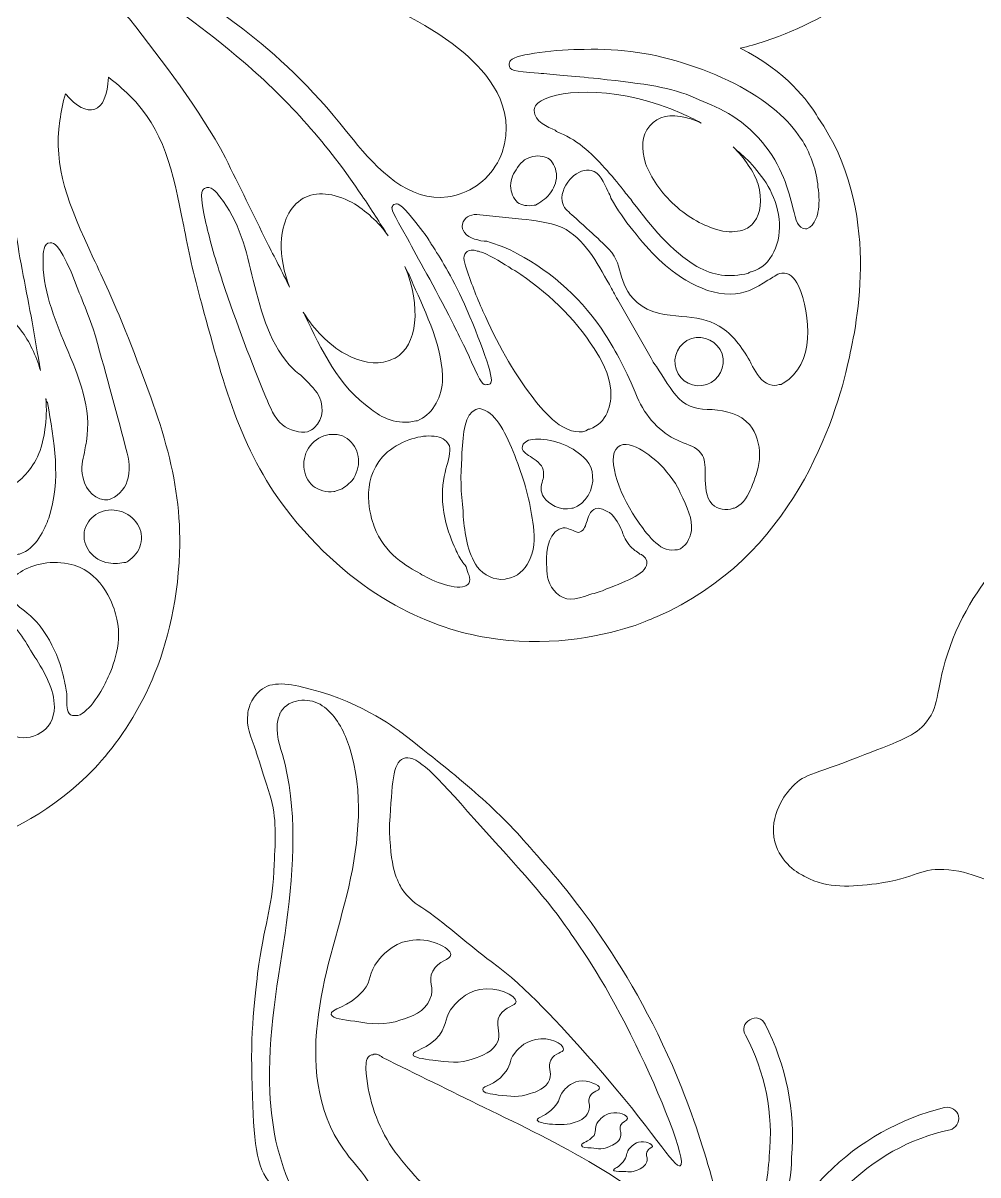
# Model space of a CAD drawing. Extents: x 26 to 586, y 226 to 583.
# Drawn here: x 114 to 182.6, y 423.4 to 506.2 of the extents above; entities that cross this region are included whole.
import ezdxf

# ---------------------------------------------------------------- set-up
doc = ezdxf.new("R2010")
doc.units = 0
doc.header["$MEASUREMENT"] = 0
doc.layers.add('Layer 1', color=7, linetype='Continuous')

msp = doc.modelspace()

# ---------------------------------------------------------------- linework, layer by layer
at = {"layer": 'Layer 1', "lineweight": 0}
for points, knots in [([(178.926, 575.842), (176.526, 579.542), (172.126, 582.042), (167.326, 582.242), (163.226, 582.442), (158.926, 581.242), (154.826, 578.642), (151.026, 576.242), (147.726, 573.142), (145.026, 570.342), (140.926, 566.142), (136.926, 561.742), (133.226, 557.142), (132.226, 555.942), (131.226, 554.642), (130.226, 553.442), (130.226, 555.842), (128.826, 558.342), (126.726, 559.542), (125.126, 560.442), (123.026, 560.442), (121.126, 559.742), (116.526, 558.042), (113.426, 553.442), (113.026, 547.342), (112.826, 544.942), (113.026, 542.642), (113.126, 540.342), (113.226, 538.742), (113.326, 537.042), (113.326, 535.442), (113.326, 532.442), (112.726, 528.342), (110.426, 525.842), (107.126, 526.542), (104.326, 529.442), (102.526, 531.742), (101.526, 533.042), (100.626, 534.442), (99.726, 535.742), (98.426, 537.642), (97.126, 539.642), (95.626, 541.442), (91.626, 546.042), (86.426, 547.942), (81.726, 546.542), (79.726, 545.942), (78.226, 544.642), (77.426, 543.042), (76.426, 540.842), (76.826, 538.042), (78.226, 536.142), (76.626, 536.542), (75.126, 536.942), (73.626, 537.342), (67.926, 538.742), (62.126, 539.942), (56.326, 540.942), (52.526, 541.542), (48.026, 542.142), (43.526, 541.842), (38.626, 541.442), (34.426, 539.842), (31.326, 537.242), (27.626, 534.142), (25.526, 529.542), (25.826, 525.142), (26.126, 520.842), (28.526, 516.642), (33.226, 512.242), (34.126, 511.442), (35.026, 510.642), (35.926, 509.842), (38.726, 507.442), (41.526, 504.842), (43.526, 501.942), (45.426, 499.142), (47.026, 496.042), (48.526, 493.042), (49.226, 491.642), (50.026, 490.042), (50.826, 488.642), (54.426, 482.042), (58.226, 477.942), (62.726, 475.842), (67.126, 473.842), (72.426, 473.642), (77.626, 475.342), (78.226, 475.542), (78.826, 475.742), (79.326, 476.042), (77.626, 472.642), (77.726, 470.042), (77.826, 468.842), (77.826, 468.842), (77.826, 468.642), (77.826, 468.642), (78.026, 460.642), (84.326, 455.142), (86.426, 453.242), (89.626, 450.442), (98.126, 444.242), (108.526, 446.642), (109.026, 446.742), (109.626, 446.942), (110.326, 447.142), (112.826, 447.942), (116.126, 449.542), (119.126, 452.642), (121.726, 455.442), (124.926, 460.342), (125.226, 468.142), (125.426, 473.642), (123.726, 478.042), (121.326, 484.142), (120.526, 486.142), (119.726, 487.842), (119.026, 489.342), (117.226, 493.242), (116.126, 495.842), (116.626, 499.242), (116.726, 499.842), (116.826, 500.542), (117.026, 501.142), (117.826, 500.242), (118.526, 499.842), (119.126, 500.042), (119.726, 500.242), (120.026, 501.042), (120.126, 502.342), (120.626, 501.942), (121.126, 501.542), (121.626, 501.042), (124.126, 498.542), (124.726, 495.742), (125.526, 491.642), (125.826, 490.042), (126.226, 488.142), (126.826, 486.042), (128.526, 479.742), (129.726, 475.242), (133.226, 470.842), (138.126, 464.742), (143.626, 462.642), (147.326, 462.042), (151.526, 461.342), (155.226, 462.042), (157.726, 462.842), (158.426, 463.042), (159.026, 463.342), (159.526, 463.542), (169.326, 467.742), (172.426, 477.842), (173.326, 481.942), (173.926, 484.642), (175.726, 492.842), (171.126, 499.442), (171.126, 499.442), (171.026, 499.642), (171.026, 499.642), (170.426, 500.542), (168.926, 502.742), (165.526, 504.442), (166.126, 504.542), (166.726, 504.742), (167.326, 504.942), (172.526, 506.642), (176.626, 509.942), (179.026, 514.142), (181.426, 518.542), (182.026, 524.042), (181.026, 531.442), (180.826, 533.042), (180.526, 534.742), (180.226, 536.342), (179.626, 539.642), (179.026, 543.042), (178.926, 546.442), (178.826, 549.942), (179.626, 553.742), (180.426, 557.342), (180.626, 558.542), (180.926, 559.742), (181.126, 560.842), (181.826, 567.442), (181.226, 572.242), (178.926, 575.842)], [0, 0, 0, 0, 1, 1, 1, 2, 2, 2, 3, 3, 3, 4, 4, 4, 5, 5, 5, 6, 6, 6, 7, 7, 7, 8, 8, 8, 9, 9, 9, 10, 10, 10, 11, 11, 11, 12, 12, 12, 13, 13, 13, 14, 14, 14, 15, 15, 15, 16, 16, 16, 17, 17, 17, 18, 18, 18, 19, 19, 19, 20, 20, 20, 21, 21, 21, 22, 22, 22, 23, 23, 23, 24, 24, 24, 25, 25, 25, 26, 26, 26, 27, 27, 27, 28, 28, 28, 29, 29, 29, 30, 30, 30, 31, 31, 31, 32, 32, 32, 33, 33, 33, 34, 34, 34, 35, 35, 35, 36, 36, 36, 37, 37, 37, 38, 38, 38, 39, 39, 39, 40, 40, 40, 41, 41, 41, 42, 42, 42, 43, 43, 43, 44, 44, 44, 45, 45, 45, 46, 46, 46, 47, 47, 47, 48, 48, 48, 49, 49, 49, 50, 50, 50, 51, 51, 51, 52, 52, 52, 53, 53, 53, 54, 54, 54, 55, 55, 55, 56, 56, 56, 57, 57, 57, 58, 58, 58, 59, 59, 59, 60, 60, 60, 61, 61, 61, 62, 62, 62, 62]), ([(246.126, 473.142), (247.026, 474.042), (249.326, 476.542), (250.326, 478.242), (251.126, 479.642), (253.026, 482.742), (253.426, 487.242), (253.826, 491.742), (252.526, 495.442), (251.326, 497.742), (251.126, 498.142), (250.626, 498.242), (250.326, 498.042), (249.926, 497.842), (249.826, 497.442), (250.026, 497.042), (251.126, 494.942), (252.326, 491.542), (251.926, 487.342), (251.626, 483.242), (249.826, 480.242), (249.026, 478.942), (248.126, 477.442), (245.926, 475.042), (245.026, 474.142), (245.026, 474.142), (245.026, 474.142), (245.026, 474.142), (245.026, 474.142), (245.026, 474.142), (245.026, 474.142), (245.026, 474.142), (245.026, 474.142), (245.026, 474.142), (245.726, 475.342), (246.426, 476.542), (246.926, 477.842), (249.926, 485.142), (248.226, 492.642), (242.826, 497.042), (242.526, 497.342), (242.026, 497.242), (241.726, 496.942), (241.426, 496.642), (241.526, 496.142), (241.826, 495.842), (246.726, 491.842), (248.226, 485.042), (245.526, 478.442), (245.026, 477.242), (244.426, 476.042), (243.726, 474.942), (242.526, 475.142), (241.326, 474.342), (241.026, 474.142), (239.726, 473.342), (239.126, 472.042), (238.726, 471.242), (238.726, 473.442), (238.426, 482.742), (235.326, 492.242), (233.926, 496.542), (232.326, 501.442), (228.826, 507.442), (227.826, 509.042), (225.126, 513.742), (220.426, 518.742), (218.426, 520.942), (216.426, 522.442), (212.526, 525.542), (211.826, 526.142), (209.526, 527.842), (206.526, 528.242), (204.926, 528.442), (204.226, 528.242), (203.826, 527.842), (203.026, 527.242), (202.926, 526.142), (202.926, 524.142), (202.826, 521.442), (202.926, 519.742), (202.926, 518.842), (202.926, 515.442), (202.226, 512.842), (201.826, 511.342), (201.426, 509.742), (200.726, 508.342), (199.426, 505.442), (197.226, 500.542), (196.626, 500.042), (195.126, 496.342), (193.326, 492.042), (193.026, 490.142), (192.826, 489.142), (192.526, 487.142), (192.326, 485.442), (192.926, 483.542), (194.026, 479.942), (196.426, 477.742), (196.426, 477.742), (196.426, 477.742), (193.326, 476.142), (189.226, 472.842), (186.926, 471.042), (185.526, 469.242), (184.526, 467.942), (183.026, 466.042), (181.426, 463.942), (180.426, 460.842), (179.526, 458.042), (179.926, 457.042), (178.726, 455.742), (178.026, 454.942), (176.626, 454.442), (174.026, 453.442), (170.726, 452.142), (170.026, 452.242), (169.126, 451.142), (168.926, 450.942), (167.526, 449.242), (168.026, 447.342), (168.426, 445.842), (169.726, 445.042), (170.226, 444.842), (171.826, 443.942), (173.526, 444.142), (175.326, 444.342), (178.226, 444.742), (178.526, 445.542), (180.526, 445.342), (182.526, 445.142), (183.926, 444.242), (184.426, 443.942), (185.726, 443.142), (186.126, 442.342), (187.026, 441.342), (189.026, 439.142), (191.226, 437.842), (192.526, 437.142), (193.326, 436.742), (196.626, 435.342), (200.426, 435.942), (205.026, 436.642), (210.426, 441.242), (212.226, 442.542), (216.126, 445.442), (217.626, 447.442), (221.526, 451.342), (224.326, 454.142), (226.826, 456.342), (228.226, 457.542), (226.626, 455.542), (225.126, 453.542), (224.526, 450.742), (224.426, 450.442), (223.926, 447.742), (224.826, 447.342), (225.426, 447.042), (226.326, 447.942), (227.426, 449.042), (229.126, 450.742), (229.526, 451.542), (231.226, 453.642), (232.626, 455.342), (233.426, 456.242), (234.526, 457.042), (236.426, 458.442), (236.926, 458.042), (238.026, 459.142), (238.826, 459.942), (239.326, 461.242), (240.226, 463.842), (241.026, 465.842), (241.026, 466.542), (241.926, 467.242), (242.726, 467.942), (243.126, 467.742), (244.126, 468.642), (244.726, 469.142), (245.726, 470.042), (245.826, 471.342), (245.826, 471.742), (245.826, 471.942), (245.826, 472.342), (245.826, 472.842), (245.926, 472.942), (246.126, 473.142), (246.126, 473.142), (246.126, 473.142), (246.126, 473.142)], [0, 0, 0, 0, 1, 1, 1, 2, 2, 2, 3, 3, 3, 4, 4, 4, 5, 5, 5, 6, 6, 6, 7, 7, 7, 8, 8, 8, 9, 9, 9, 10, 10, 10, 11, 11, 11, 12, 12, 12, 13, 13, 13, 14, 14, 14, 15, 15, 15, 16, 16, 16, 17, 17, 17, 18, 18, 18, 19, 19, 19, 20, 20, 20, 21, 21, 21, 22, 22, 22, 23, 23, 23, 24, 24, 24, 25, 25, 25, 26, 26, 26, 27, 27, 27, 28, 28, 28, 29, 29, 29, 30, 30, 30, 31, 31, 31, 32, 32, 32, 33, 33, 33, 34, 34, 34, 35, 35, 35, 36, 36, 36, 37, 37, 37, 38, 38, 38, 39, 39, 39, 40, 40, 40, 41, 41, 41, 42, 42, 42, 43, 43, 43, 44, 44, 44, 45, 45, 45, 46, 46, 46, 47, 47, 47, 48, 48, 48, 49, 49, 49, 50, 50, 50, 51, 51, 51, 52, 52, 52, 53, 53, 53, 54, 54, 54, 55, 55, 55, 56, 56, 56, 57, 57, 57, 58, 58, 58, 59, 59, 59, 60, 60, 60, 61, 61, 61, 62, 62, 62, 63, 63, 63, 63]), ([(118.726, 512.842), (119.026, 513.742), (120.826, 513.642), (125.426, 512.542), (125.726, 512.442), (125.826, 512.442), (125.926, 512.442), (129.926, 511.642), (133.826, 510.342), (137.526, 508.642), (137.526, 508.642), (137.626, 508.642), (137.626, 508.642), (140.326, 507.442), (143.426, 506.042), (145.726, 504.042), (147.226, 502.742), (149.526, 500.242), (148.426, 496.942), (147.926, 495.542), (146.726, 494.342), (145.326, 493.942), (145.026, 493.842), (144.826, 493.742), (144.526, 493.742), (141.726, 493.342), (139.426, 495.742), (137.726, 497.842), (135.126, 501.142), (132.726, 503.542), (130.126, 505.542), (128.226, 507.042), (126.226, 508.342), (124.126, 509.442), (124.026, 509.542), (123.726, 509.642), (123.326, 509.742), (119.726, 511.342), (118.526, 512.142), (118.726, 512.842)], [0, 0, 0, 0, 1, 1, 1, 2, 2, 2, 3, 3, 3, 4, 4, 4, 5, 5, 5, 6, 6, 6, 7, 7, 7, 8, 8, 8, 9, 9, 9, 10, 10, 10, 11, 11, 11, 12, 12, 12, 13, 13, 13, 13]), ([(121.226, 506.942), (120.926, 507.342), (120.526, 508.142), (120.526, 508.742), (120.526, 508.742), (120.526, 508.742), (120.526, 508.742), (120.526, 509.042), (120.726, 509.242), (120.826, 509.242), (121.126, 509.342), (121.426, 509.342), (121.926, 509.042), (124.426, 507.742), (127.026, 505.842), (129.826, 503.442), (133.126, 500.642), (135.926, 497.442), (138.326, 493.842), (139.026, 492.842), (139.626, 491.842), (140.226, 490.942), (139.526, 491.942), (138.626, 492.742), (137.626, 493.342), (136.326, 494.042), (135.026, 494.142), (134.126, 493.642), (133.126, 493.042), (132.626, 491.942), (132.526, 490.442), (132.526, 489.442), (132.726, 488.342), (133.126, 487.242), (132.626, 488.342), (132.026, 489.442), (131.526, 490.442), (130.526, 492.442), (129.526, 494.542), (128.526, 496.542), (126.626, 500.142), (124.026, 503.442), (121.626, 506.542), (121.626, 506.542), (121.226, 506.942), (121.226, 506.942)], [0, 0, 0, 0, 1, 1, 1, 2, 2, 2, 3, 3, 3, 4, 4, 4, 5, 5, 5, 6, 6, 6, 7, 7, 7, 8, 8, 8, 9, 9, 9, 10, 10, 10, 11, 11, 11, 12, 12, 12, 13, 13, 13, 14, 14, 14, 15, 15, 15, 15]), ([(113.026, 504.142), (113.026, 504.142), (113.026, 503.642), (113.026, 503.642), (112.926, 499.642), (112.826, 495.542), (113.426, 491.442), (113.726, 489.242), (114.226, 486.942), (114.626, 484.742), (114.826, 483.642), (115.026, 482.442), (115.226, 481.242), (114.926, 482.342), (114.426, 483.342), (113.826, 484.142), (112.926, 485.342), (111.726, 485.942), (110.626, 485.742), (109.526, 485.642), (108.526, 484.742), (107.926, 483.442), (107.526, 482.442), (107.326, 481.342), (107.326, 480.142), (107.226, 481.142), (107.126, 482.242), (107.126, 483.342), (106.926, 487.642), (107.326, 491.942), (108.226, 496.142), (109.026, 499.642), (110.026, 502.742), (111.226, 505.342), (111.426, 505.842), (111.726, 506.142), (112.026, 506.142), (112.126, 506.142), (112.326, 506.142), (112.526, 505.942), (112.526, 505.942), (112.526, 505.942), (112.526, 505.942), (112.926, 505.542), (113.026, 504.642), (113.026, 504.142)], [0, 0, 0, 0, 1, 1, 1, 2, 2, 2, 3, 3, 3, 4, 4, 4, 5, 5, 5, 6, 6, 6, 7, 7, 7, 8, 8, 8, 9, 9, 9, 10, 10, 10, 11, 11, 11, 12, 12, 12, 13, 13, 13, 14, 14, 14, 15, 15, 15, 15]), ([(168.426, 499.642), (169.126, 499.042), (169.626, 498.342), (170.026, 497.742), (170.626, 496.742), (171.026, 495.642), (171.126, 494.442), (171.226, 493.842), (171.226, 493.142), (171.126, 492.642), (171.126, 492.642), (170.926, 491.642), (170.326, 491.442), (170.326, 491.442), (170.226, 491.442), (170.226, 491.442), (169.726, 491.442), (169.526, 492.042), (169.326, 492.942), (169.026, 494.142), (168.526, 496.042), (167.126, 497.642), (165.626, 499.542), (163.726, 500.242), (162.326, 500.842), (160.526, 501.642), (158.826, 501.842), (155.326, 502.242), (153.426, 502.442), (152.026, 502.542), (151.026, 502.642), (149.226, 502.742), (148.926, 502.842), (148.926, 503.242), (148.926, 503.342), (148.926, 503.442), (149.026, 503.542), (149.426, 504.042), (152.426, 504.342), (154.326, 504.342), (156.926, 504.442), (159.426, 504.042), (161.826, 503.242), (164.526, 502.342), (166.826, 501.142), (168.426, 499.642)], [0, 0, 0, 0, 1, 1, 1, 2, 2, 2, 3, 3, 3, 4, 4, 4, 5, 5, 5, 6, 6, 6, 7, 7, 7, 8, 8, 8, 9, 9, 9, 10, 10, 10, 11, 11, 11, 12, 12, 12, 13, 13, 13, 14, 14, 14, 15, 15, 15, 15]), ([(168.326, 492.142), (168.526, 490.542), (167.826, 488.742), (166.326, 488.342), (166.226, 488.342), (166.226, 488.342), (166.126, 488.242), (164.726, 487.942), (163.626, 488.042), (162.426, 488.742), (160.526, 489.842), (159.126, 491.642), (157.826, 493.342), (157.626, 493.642), (157.326, 493.942), (157.126, 494.242), (156.326, 495.242), (155.326, 496.442), (154.226, 497.342), (153.626, 497.842), (153.026, 498.142), (152.326, 498.442), (152.326, 498.442), (152.226, 498.542), (152.226, 498.542), (151.726, 498.742), (150.726, 499.142), (150.726, 499.942), (150.726, 500.142), (150.826, 500.442), (151.226, 500.642), (152.626, 501.542), (157.126, 501.642), (161.326, 499.742), (161.726, 499.542), (162.226, 499.342), (162.726, 499.042), (162.326, 499.242), (162.026, 499.342), (161.626, 499.442), (160.526, 499.742), (159.626, 499.542), (159.026, 498.842), (158.426, 498.142), (158.426, 497.242), (158.726, 496.142), (159.126, 495.142), (159.826, 494.042), (160.826, 493.142), (161.826, 492.242), (162.926, 491.642), (164.026, 491.342), (164.726, 491.142), (165.226, 491.242), (165.726, 491.342), (166.026, 491.442), (166.326, 491.642), (166.526, 491.942), (167.026, 492.542), (167.126, 493.542), (166.826, 494.642), (166.526, 495.542), (165.826, 496.542), (165.026, 497.342), (165.426, 496.942), (165.826, 496.642), (166.226, 496.242), (167.126, 495.242), (168.126, 493.942), (168.326, 492.142)], [0, 0, 0, 0, 1, 1, 1, 2, 2, 2, 3, 3, 3, 4, 4, 4, 5, 5, 5, 6, 6, 6, 7, 7, 7, 8, 8, 8, 9, 9, 9, 10, 10, 10, 11, 11, 11, 12, 12, 12, 13, 13, 13, 14, 14, 14, 15, 15, 15, 16, 16, 16, 17, 17, 17, 18, 18, 18, 19, 19, 19, 20, 20, 20, 21, 21, 21, 22, 22, 22, 23, 23, 23, 23]), ([(150.626, 496.642), (151.126, 496.742), (151.526, 496.642), (151.826, 496.442), (152.126, 496.142), (152.326, 495.742), (152.326, 495.242), (152.326, 494.742), (152.126, 494.342), (151.826, 493.942), (151.526, 493.542), (151.126, 493.342), (150.826, 493.142), (150.826, 493.142), (150.726, 493.142), (150.726, 493.142), (150.226, 493.042), (149.826, 493.142), (149.526, 493.342), (149.226, 493.642), (149.026, 494.042), (149.026, 494.542), (149.026, 495.042), (149.226, 495.442), (149.526, 495.842), (149.826, 496.342), (150.226, 496.542), (150.626, 496.642)], [0, 0, 0, 0, 1, 1, 1, 2, 2, 2, 3, 3, 3, 4, 4, 4, 5, 5, 5, 6, 6, 6, 7, 7, 7, 8, 8, 8, 9, 9, 9, 9]), ([(168.626, 480.342), (168.526, 480.242), (168.426, 480.242), (168.326, 480.242), (168.126, 480.142), (167.926, 480.142), (167.626, 480.242), (167.026, 480.442), (166.726, 481.042), (166.426, 481.542), (166.326, 481.642), (166.326, 481.842), (166.226, 481.942), (165.626, 482.942), (165.026, 483.842), (164.026, 484.442), (163.226, 484.942), (162.326, 485.042), (161.326, 485.142), (160.226, 485.242), (159.026, 485.342), (158.126, 486.142), (157.326, 486.842), (157.126, 487.542), (156.926, 488.242), (156.726, 488.942), (156.626, 489.542), (155.826, 490.242), (155.626, 490.442), (155.126, 490.942), (153.426, 492.442), (153.126, 492.742), (152.826, 492.942), (152.726, 493.442), (152.626, 494.042), (153.026, 494.742), (153.426, 495.142), (153.826, 495.542), (154.426, 495.742), (154.826, 495.642), (155.426, 495.542), (155.726, 494.742), (156.026, 494.142), (156.126, 493.942), (156.226, 493.842), (156.226, 493.642), (156.726, 492.842), (157.226, 492.042), (157.826, 491.342), (159.026, 489.742), (160.326, 488.542), (161.626, 487.742), (162.626, 487.142), (163.726, 486.742), (164.826, 486.742), (165.826, 486.742), (166.626, 487.142), (167.526, 487.742), (167.726, 487.842), (167.826, 487.942), (168.026, 488.042), (168.126, 488.142), (168.326, 488.242), (168.526, 488.242), (169.026, 488.342), (169.426, 487.942), (169.726, 487.342), (170.626, 485.242), (170.926, 481.642), (168.626, 480.342)], [0, 0, 0, 0, 1, 1, 1, 2, 2, 2, 3, 3, 3, 4, 4, 4, 5, 5, 5, 6, 6, 6, 7, 7, 7, 8, 8, 8, 9, 9, 9, 10, 10, 10, 11, 11, 11, 12, 12, 12, 13, 13, 13, 14, 14, 14, 15, 15, 15, 16, 16, 16, 17, 17, 17, 18, 18, 18, 19, 19, 19, 20, 20, 20, 21, 21, 21, 22, 22, 22, 23, 23, 23, 23]), ([(132.626, 477.342), (132.026, 477.842), (131.726, 478.642), (131.426, 479.342), (130.426, 481.742), (129.326, 484.642), (128.326, 487.642), (127.826, 489.142), (127.426, 490.542), (127.126, 491.842), (126.626, 493.942), (126.826, 494.242), (127.026, 494.342), (127.426, 494.642), (127.926, 494.042), (128.126, 493.742), (129.526, 492.042), (130.026, 489.842), (130.526, 487.742), (131.126, 485.342), (131.726, 483.042), (133.426, 481.342), (133.626, 481.142), (133.726, 481.042), (133.926, 480.942), (134.326, 480.542), (134.726, 480.142), (135.126, 479.642), (135.626, 478.842), (135.626, 477.742), (134.926, 477.142), (134.826, 477.042), (134.626, 476.942), (134.426, 476.842), (133.926, 476.742), (133.126, 476.942), (132.626, 477.342)], [0, 0, 0, 0, 1, 1, 1, 2, 2, 2, 3, 3, 3, 4, 4, 4, 5, 5, 5, 6, 6, 6, 7, 7, 7, 8, 8, 8, 9, 9, 9, 10, 10, 10, 11, 11, 11, 12, 12, 12, 12]), ([(140.526, 493.042), (140.526, 493.142), (140.726, 493.242), (140.826, 493.242), (140.926, 493.242), (141.226, 493.242), (142.726, 491.242), (142.726, 491.242), (142.726, 491.242), (142.726, 491.242), (143.026, 490.842), (143.226, 490.542), (143.326, 490.342), (143.726, 489.742), (144.626, 488.342), (145.526, 486.442), (146.526, 484.242), (147.826, 480.842), (147.626, 480.442), (147.626, 480.342), (147.526, 480.242), (147.426, 480.242), (147.426, 480.242), (147.326, 480.242), (147.326, 480.242), (147.026, 480.142), (146.926, 480.342), (146.226, 481.842), (145.926, 482.542), (145.426, 483.542), (144.826, 484.742), (143.526, 487.342), (142.326, 489.342), (141.626, 490.742), (140.526, 492.642), (140.426, 492.842), (140.526, 493.042)], [0, 0, 0, 0, 1, 1, 1, 2, 2, 2, 3, 3, 3, 4, 4, 4, 5, 5, 5, 6, 6, 6, 7, 7, 7, 8, 8, 8, 9, 9, 9, 10, 10, 10, 11, 11, 11, 12, 12, 12, 12]), ([(166.926, 475.142), (166.926, 474.342), (166.626, 473.642), (166.426, 473.042), (166.226, 472.542), (165.926, 471.842), (165.426, 471.542), (165.326, 471.442), (165.126, 471.342), (165.026, 471.342), (164.526, 471.142), (163.926, 471.242), (163.526, 471.642), (163.026, 472.142), (163.026, 472.942), (163.026, 473.642), (163.026, 474.242), (163.026, 474.742), (162.826, 475.142), (162.526, 475.642), (162.026, 475.842), (161.426, 476.042), (161.326, 476.142), (161.126, 476.142), (161.026, 476.242), (159.826, 476.742), (158.726, 477.942), (158.126, 479.342), (157.326, 481.242), (156.626, 482.642), (155.826, 483.842), (154.326, 486.242), (152.026, 488.342), (149.526, 489.642), (148.826, 490.042), (148.026, 490.342), (147.326, 490.542), (147.326, 490.542), (147.226, 490.542), (147.126, 490.542), (146.526, 490.642), (145.826, 490.842), (145.626, 491.342), (145.526, 491.442), (145.526, 491.742), (145.626, 491.942), (145.626, 491.942), (145.626, 491.942), (145.626, 491.942), (145.826, 492.342), (146.226, 492.542), (146.826, 492.442), (146.826, 492.442), (149.826, 492.142), (149.826, 492.142), (150.726, 492.042), (151.726, 491.942), (152.726, 491.542), (154.326, 490.742), (155.226, 489.042), (156.126, 487.442), (156.326, 487.042), (156.526, 486.742), (156.726, 486.342), (156.726, 486.342), (159.126, 482.142), (159.126, 482.142), (159.226, 481.942), (159.326, 481.742), (159.526, 481.542), (160.026, 480.742), (160.526, 479.842), (161.126, 479.242), (161.826, 478.542), (162.526, 478.442), (163.526, 478.442), (164.526, 478.342), (165.526, 478.142), (166.226, 477.342), (166.726, 476.742), (166.926, 475.942), (166.926, 475.142)], [0, 0, 0, 0, 1, 1, 1, 2, 2, 2, 3, 3, 3, 4, 4, 4, 5, 5, 5, 6, 6, 6, 7, 7, 7, 8, 8, 8, 9, 9, 9, 10, 10, 10, 11, 11, 11, 12, 12, 12, 13, 13, 13, 14, 14, 14, 15, 15, 15, 16, 16, 16, 17, 17, 17, 18, 18, 18, 19, 19, 19, 20, 20, 20, 21, 21, 21, 22, 22, 22, 23, 23, 23, 24, 24, 24, 25, 25, 25, 26, 26, 26, 27, 27, 27, 27]), ([(121.326, 475.842), (121.526, 475.142), (121.726, 474.342), (121.526, 473.542), (121.426, 472.942), (120.926, 472.242), (120.326, 472.042), (120.126, 471.942), (120.026, 471.942), (119.826, 471.942), (118.926, 472.042), (118.326, 472.942), (118.226, 473.842), (118.126, 474.442), (118.326, 475.042), (118.426, 475.542), (118.426, 475.742), (118.526, 475.942), (118.526, 476.142), (118.926, 478.542), (118.026, 480.742), (117.026, 483.042), (116.226, 485.042), (115.326, 487.142), (115.426, 489.342), (115.426, 489.642), (115.426, 490.442), (115.926, 490.442), (116.226, 490.442), (116.526, 490.342), (117.426, 488.342), (117.926, 487.042), (118.526, 485.642), (119.026, 484.242), (119.826, 481.442), (120.626, 478.442), (121.326, 475.842)], [0, 0, 0, 0, 1, 1, 1, 2, 2, 2, 3, 3, 3, 4, 4, 4, 5, 5, 5, 6, 6, 6, 7, 7, 7, 8, 8, 8, 9, 9, 9, 10, 10, 10, 11, 11, 11, 12, 12, 12, 12]), ([(152.526, 477.342), (151.826, 477.842), (151.326, 478.442), (150.826, 479.042), (149.426, 480.842), (148.226, 482.842), (147.226, 485.142), (146.726, 486.142), (146.326, 487.242), (145.926, 488.342), (145.726, 488.942), (145.526, 489.442), (145.826, 489.742), (146.026, 489.942), (146.326, 489.942), (146.626, 489.842), (146.726, 489.842), (146.926, 489.742), (147.026, 489.742), (147.026, 489.742), (147.026, 489.742), (147.026, 489.742), (147.726, 489.442), (148.526, 488.942), (149.126, 488.542), (149.126, 488.542), (149.326, 488.442), (149.326, 488.442), (151.626, 486.942), (153.626, 485.042), (155.026, 482.842), (155.526, 482.042), (156.126, 481.042), (156.226, 479.842), (156.326, 478.842), (155.926, 477.442), (154.726, 477.042), (154.726, 477.042), (154.626, 477.042), (154.626, 477.042), (154.126, 476.642), (153.326, 476.842), (152.526, 477.342)], [0, 0, 0, 0, 1, 1, 1, 2, 2, 2, 3, 3, 3, 4, 4, 4, 5, 5, 5, 6, 6, 6, 7, 7, 7, 8, 8, 8, 9, 9, 9, 10, 10, 10, 11, 11, 11, 12, 12, 12, 13, 13, 13, 14, 14, 14, 14]), ([(141.426, 488.742), (141.626, 488.342), (141.826, 487.942), (142.026, 487.442), (142.926, 485.442), (144.226, 482.742), (144.126, 480.442), (144.026, 479.142), (143.326, 478.042), (142.326, 477.642), (142.326, 477.642), (142.226, 477.642), (142.226, 477.642), (140.926, 477.242), (139.626, 477.942), (139.026, 478.442), (136.626, 480.142), (135.426, 482.742), (134.226, 485.242), (134.226, 485.342), (134.126, 485.342), (134.126, 485.442), (134.926, 484.142), (135.926, 483.142), (137.126, 482.442), (138.226, 481.842), (139.326, 481.642), (140.226, 481.942), (140.426, 482.042), (140.526, 482.042), (140.726, 482.142), (142.326, 483.042), (142.626, 485.842), (141.426, 488.742)], [0, 0, 0, 0, 1, 1, 1, 2, 2, 2, 3, 3, 3, 4, 4, 4, 5, 5, 5, 6, 6, 6, 7, 7, 7, 8, 8, 8, 9, 9, 9, 10, 10, 10, 11, 11, 11, 11]), ([(160.926, 481.342), (160.626, 482.242), (161.126, 483.242), (162.026, 483.542), (162.926, 483.842), (163.926, 483.342), (164.226, 482.442), (164.526, 481.542), (164.026, 480.542), (163.126, 480.242), (162.226, 479.942), (161.226, 480.442), (160.926, 481.342)], [0, 0, 0, 0, 1, 1, 1, 2, 2, 2, 3, 3, 3, 4, 4, 4, 4]), ([(112.326, 472.742), (112.526, 472.742), (112.626, 472.842), (112.826, 472.842), (113.726, 473.142), (114.426, 473.942), (115.026, 475.042), (115.526, 476.242), (115.726, 477.742), (115.626, 479.242), (115.626, 479.142), (115.626, 479.042), (115.726, 478.942), (116.226, 476.242), (116.726, 473.342), (115.826, 470.642), (115.526, 469.842), (114.926, 468.442), (113.726, 468.042), (113.726, 468.042), (113.626, 468.042), (113.626, 468.042), (112.626, 467.742), (111.326, 468.242), (110.526, 469.242), (109.026, 471.042), (108.426, 473.942), (108.026, 476.142), (107.926, 476.642), (107.826, 477.042), (107.726, 477.542), (108.426, 474.542), (110.326, 472.442), (112.326, 472.742)], [0, 0, 0, 0, 1, 1, 1, 2, 2, 2, 3, 3, 3, 4, 4, 4, 5, 5, 5, 6, 6, 6, 7, 7, 7, 8, 8, 8, 9, 9, 9, 10, 10, 10, 11, 11, 11, 11]), ([(149.026, 466.342), (148.926, 466.342), (148.726, 466.242), (148.626, 466.242), (147.826, 466.142), (147.126, 466.542), (146.626, 467.142), (145.926, 468.142), (145.726, 469.542), (145.626, 470.742), (145.626, 470.742), (145.626, 471.142), (145.626, 471.142), (145.426, 472.442), (145.426, 473.742), (145.526, 474.942), (145.526, 475.042), (145.526, 475.142), (145.526, 475.342), (145.626, 476.742), (145.726, 478.142), (146.526, 478.442), (146.726, 478.542), (146.826, 478.542), (147.026, 478.442), (148.026, 478.142), (148.726, 476.642), (149.326, 475.142), (149.326, 475.142), (149.426, 474.842), (149.426, 474.842), (150.026, 473.342), (150.426, 471.842), (150.626, 470.342), (150.726, 469.542), (150.826, 468.542), (150.426, 467.742), (150.226, 467.142), (149.726, 466.542), (149.026, 466.342)], [0, 0, 0, 0, 1, 1, 1, 2, 2, 2, 3, 3, 3, 4, 4, 4, 5, 5, 5, 6, 6, 6, 7, 7, 7, 8, 8, 8, 9, 9, 9, 10, 10, 10, 11, 11, 11, 12, 12, 12, 13, 13, 13, 13]), ([(137.626, 473.342), (137.326, 473.042), (137.026, 472.742), (136.626, 472.642), (136.526, 472.642), (136.426, 472.542), (136.326, 472.542), (135.826, 472.442), (135.226, 472.642), (134.826, 472.942), (134.026, 473.642), (133.926, 474.942), (134.626, 475.842), (135.326, 476.742), (136.626, 476.942), (137.426, 476.242), (138.226, 475.542), (138.326, 474.242), (137.626, 473.342)], [0, 0, 0, 0, 1, 1, 1, 2, 2, 2, 3, 3, 3, 4, 4, 4, 5, 5, 5, 6, 6, 6, 6]), ([(146.026, 465.942), (145.926, 465.842), (145.826, 465.742), (145.726, 465.742), (144.926, 465.442), (143.126, 466.242), (142.526, 466.642), (141.626, 467.142), (139.926, 468.042), (139.226, 470.042), (138.926, 470.742), (138.226, 473.242), (139.826, 475.042), (140.726, 476.042), (142.226, 476.542), (143.126, 476.542), (143.726, 476.542), (144.126, 476.442), (144.426, 476.142), (144.826, 475.742), (144.626, 475.242), (144.526, 474.642), (144.326, 474.042), (144.126, 473.342), (144.126, 472.242), (144.126, 470.042), (145.226, 468.142), (145.226, 468.042), (145.426, 467.642), (145.626, 467.442), (145.826, 467.142), (145.926, 466.642), (146.226, 466.342), (146.026, 465.942)], [0, 0, 0, 0, 1, 1, 1, 2, 2, 2, 3, 3, 3, 4, 4, 4, 5, 5, 5, 6, 6, 6, 7, 7, 7, 8, 8, 8, 9, 9, 9, 10, 10, 10, 11, 11, 11, 11]), ([(150.326, 475.142), (150.026, 475.342), (149.726, 475.542), (149.926, 475.942), (150.026, 476.042), (150.126, 476.142), (150.326, 476.242), (151.026, 476.442), (152.626, 476.242), (153.726, 475.442), (154.126, 475.142), (154.926, 474.642), (154.926, 473.642), (155.026, 472.742), (154.426, 471.642), (153.526, 471.342), (153.526, 471.342), (153.426, 471.342), (153.426, 471.342), (152.626, 471.142), (151.726, 471.642), (151.426, 472.142), (151.126, 472.542), (151.226, 472.942), (151.326, 473.342), (151.426, 473.642), (151.426, 473.842), (151.326, 474.242), (151.126, 474.642), (150.626, 474.942), (150.326, 475.142)], [0, 0, 0, 0, 1, 1, 1, 2, 2, 2, 3, 3, 3, 4, 4, 4, 5, 5, 5, 6, 6, 6, 7, 7, 7, 8, 8, 8, 9, 9, 9, 10, 10, 10, 10]), ([(162.026, 469.742), (161.926, 469.142), (161.626, 468.542), (161.026, 468.342), (160.926, 468.342), (160.926, 468.342), (160.826, 468.342), (159.726, 468.142), (158.726, 469.642), (158.226, 470.342), (157.026, 471.942), (155.826, 474.942), (156.726, 475.742), (157.626, 476.542), (159.626, 474.642), (159.726, 474.542), (160.526, 473.742), (161.026, 472.942), (161.226, 472.442), (161.726, 471.442), (162.126, 470.542), (162.026, 469.742)], [0, 0, 0, 0, 1, 1, 1, 2, 2, 2, 3, 3, 3, 4, 4, 4, 5, 5, 5, 6, 6, 6, 7, 7, 7, 7]), ([(122.426, 468.742), (122.326, 468.242), (121.926, 467.842), (121.526, 467.542), (121.426, 467.442), (121.326, 467.442), (121.226, 467.442), (120.826, 467.342), (120.426, 467.342), (119.926, 467.442), (118.826, 467.742), (118.126, 468.842), (118.426, 469.842), (118.726, 470.842), (119.826, 471.442), (120.926, 471.142), (122.026, 470.842), (122.726, 469.742), (122.426, 468.742)], [0, 0, 0, 0, 1, 1, 1, 2, 2, 2, 3, 3, 3, 4, 4, 4, 5, 5, 5, 6, 6, 6, 6]), ([(158.826, 467.542), (158.926, 466.642), (157.426, 466.142), (155.926, 465.542), (155.526, 465.342), (155.126, 465.242), (154.726, 465.142), (153.626, 464.742), (152.926, 464.642), (152.326, 465.242), (151.726, 465.742), (151.626, 466.542), (151.626, 467.042), (151.526, 467.842), (151.626, 469.442), (152.526, 469.842), (152.926, 470.042), (153.226, 469.842), (153.526, 469.742), (153.726, 469.642), (153.926, 469.542), (154.026, 469.642), (154.326, 469.742), (154.426, 470.142), (154.526, 470.442), (154.626, 470.842), (154.826, 471.342), (155.326, 471.342), (155.626, 471.342), (155.826, 471.142), (156.126, 471.042), (156.626, 470.642), (156.826, 470.142), (157.026, 469.742), (157.126, 469.442), (157.226, 469.142), (157.526, 468.742), (157.826, 468.342), (158.126, 468.242), (158.326, 468.042), (158.426, 468.042), (158.726, 467.842), (158.826, 467.542)], [0, 0, 0, 0, 1, 1, 1, 2, 2, 2, 3, 3, 3, 4, 4, 4, 5, 5, 5, 6, 6, 6, 7, 7, 7, 8, 8, 8, 9, 9, 9, 10, 10, 10, 11, 11, 11, 12, 12, 12, 13, 13, 13, 14, 14, 14, 14]), ([(120.626, 463.742), (121.226, 461.742), (120.426, 459.942), (120.026, 459.042), (119.726, 458.342), (118.726, 456.642), (117.926, 456.442), (117.826, 456.442), (117.626, 456.442), (117.526, 456.442), (117.126, 456.542), (117.126, 457.042), (117.126, 457.542), (117.126, 457.842), (117.126, 458.142), (117.026, 458.542), (117.026, 458.542), (116.726, 460.742), (115.426, 462.542), (114.826, 463.442), (114.126, 463.942), (113.726, 464.242), (113.226, 464.642), (112.826, 464.942), (112.826, 465.542), (112.826, 465.942), (113.126, 466.342), (113.626, 466.642), (114.426, 467.242), (115.826, 467.642), (117.226, 467.342), (119.526, 466.942), (120.426, 464.542), (120.626, 463.742)], [0, 0, 0, 0, 1, 1, 1, 2, 2, 2, 3, 3, 3, 4, 4, 4, 5, 5, 5, 6, 6, 6, 7, 7, 7, 8, 8, 8, 9, 9, 9, 10, 10, 10, 11, 11, 11, 11]), ([(116.226, 457.042), (116.226, 456.242), (115.826, 455.442), (115.126, 455.142), (115.026, 455.042), (114.926, 455.042), (114.726, 454.942), (114.126, 454.742), (113.326, 454.842), (112.726, 455.242), (111.926, 455.742), (111.426, 456.542), (111.026, 457.242), (110.226, 458.642), (109.726, 460.042), (109.326, 461.642), (109.326, 461.642), (109.226, 461.942), (109.226, 461.942), (108.826, 463.542), (108.526, 465.142), (109.126, 465.942), (109.226, 466.042), (109.426, 466.142), (109.526, 466.242), (110.326, 466.442), (111.326, 465.342), (112.226, 464.342), (112.326, 464.242), (112.426, 464.142), (112.426, 464.042), (113.226, 463.042), (114.026, 462.042), (114.626, 460.942), (114.626, 460.942), (114.826, 460.642), (114.826, 460.642), (115.526, 459.542), (116.226, 458.342), (116.226, 457.042)], [0, 0, 0, 0, 1, 1, 1, 2, 2, 2, 3, 3, 3, 4, 4, 4, 5, 5, 5, 6, 6, 6, 7, 7, 7, 8, 8, 8, 9, 9, 9, 10, 10, 10, 11, 11, 11, 12, 12, 12, 13, 13, 13, 13]), ([(222.026, 416.542), (222.026, 417.642), (221.126, 418.442), (219.826, 419.342), (216.426, 421.542), (213.226, 422.242), (213.226, 422.242), (207.626, 423.342), (204.826, 423.842), (200.926, 423.842), (196.926, 423.842), (189.626, 423.842), (180.726, 420.842), (175.626, 419.142), (171.326, 416.942), (167.826, 414.642), (168.026, 415.342), (168.326, 415.942), (168.526, 416.542), (168.726, 416.942), (169.026, 417.342), (169.226, 417.642), (169.426, 417.842), (169.526, 418.142), (169.726, 418.342), (170.826, 419.942), (171.826, 421.242), (172.926, 422.342), (175.126, 424.542), (177.726, 426.042), (180.626, 426.642), (181.026, 426.742), (181.326, 427.142), (181.226, 427.642), (181.126, 428.042), (180.726, 428.342), (180.226, 428.242), (177.026, 427.442), (174.126, 425.842), (171.726, 423.442), (170.926, 422.642), (170.126, 421.742), (169.426, 420.742), (169.426, 421.042), (169.326, 421.242), (169.226, 421.342), (169.126, 421.442), (168.926, 421.342), (168.726, 421.142), (169.026, 422.342), (169.226, 423.542), (169.226, 424.642), (169.526, 428.042), (168.826, 431.242), (167.326, 434.242), (167.126, 434.642), (166.626, 434.842), (166.226, 434.542), (165.826, 434.342), (165.626, 433.842), (165.926, 433.442), (167.326, 430.742), (167.926, 427.842), (167.626, 424.742), (167.526, 423.142), (167.226, 421.542), (166.626, 419.642), (166.526, 419.342), (166.526, 419.142), (166.426, 418.842), (166.326, 418.442), (166.226, 418.042), (166.126, 417.642), (165.826, 417.042), (165.426, 416.442), (165.026, 415.742), (164.426, 419.942), (163.326, 424.642), (161.326, 429.642), (157.826, 438.442), (153.026, 444.042), (150.426, 446.942), (147.826, 449.942), (145.626, 451.742), (141.126, 455.242), (141.126, 455.242), (138.526, 457.342), (134.626, 458.342), (133.126, 458.742), (131.826, 458.942), (131.026, 458.242), (130.326, 457.642), (130.126, 456.742), (130.126, 456.542), (130.026, 455.642), (130.326, 455.042), (130.726, 453.842), (130.726, 453.842), (131.026, 452.942), (131.726, 450.742), (132.226, 449.042), (132.126, 447.542), (132.026, 445.742), (131.926, 442.742), (131.426, 441.842), (130.926, 438.542), (130.726, 436.942), (130.326, 434.142), (130.426, 430.542), (130.526, 426.342), (130.626, 424.242), (131.626, 422.942), (131.826, 422.642), (132.426, 421.942), (132.226, 421.242), (132.026, 420.542), (131.226, 420.242), (130.926, 420.142), (128.326, 419.042), (126.226, 415.442), (125.826, 414.642), (124.126, 411.742), (124.526, 408.542), (124.726, 406.642), (125.126, 402.942), (126.726, 400.342), (127.526, 399.142), (128.726, 397.342), (130.226, 394.942), (133.126, 393.542), (135.526, 392.442), (137.626, 392.442), (139.226, 392.442), (143.826, 392.542), (147.226, 394.342), (149.026, 395.342), (150.126, 395.942), (152.326, 397.642), (156.626, 401.142), (157.526, 401.842), (158.326, 402.442), (158.926, 402.942), (157.126, 398.342), (156.326, 395.042), (156.926, 394.742), (157.626, 394.442), (159.526, 397.242), (161.926, 401.542), (161.926, 400.742), (161.926, 399.842), (162.026, 398.642), (162.226, 393.142), (162.326, 390.442), (162.526, 389.142), (162.926, 387.142), (163.826, 383.342), (166.726, 379.842), (167.726, 378.642), (169.126, 376.942), (171.526, 375.942), (174.526, 374.642), (177.326, 375.042), (179.426, 375.342), (180.926, 375.542), (183.826, 376.042), (186.926, 378.142), (188.526, 379.242), (191.126, 381.042), (192.326, 384.242), (192.626, 385.042), (194.026, 389.042), (193.126, 391.742), (193.026, 392.042), (192.726, 392.842), (193.126, 393.442), (193.526, 394.042), (194.526, 394.042), (194.826, 394.042), (196.426, 394.142), (198.126, 395.442), (201.426, 398.042), (204.226, 400.242), (206.026, 402.342), (207.126, 403.642), (209.326, 406.242), (209.626, 407.142), (211.826, 409.242), (213.226, 410.542), (214.226, 411.542), (215.926, 412.242), (218.026, 413.242), (218.926, 413.542), (218.926, 413.542), (220.126, 413.942), (220.826, 414.142), (221.326, 414.842), (221.426, 414.942), (222.026, 415.642), (222.026, 416.542)], [0, 0, 0, 0, 1, 1, 1, 2, 2, 2, 3, 3, 3, 4, 4, 4, 5, 5, 5, 6, 6, 6, 7, 7, 7, 8, 8, 8, 9, 9, 9, 10, 10, 10, 11, 11, 11, 12, 12, 12, 13, 13, 13, 14, 14, 14, 15, 15, 15, 16, 16, 16, 17, 17, 17, 18, 18, 18, 19, 19, 19, 20, 20, 20, 21, 21, 21, 22, 22, 22, 23, 23, 23, 24, 24, 24, 25, 25, 25, 26, 26, 26, 27, 27, 27, 28, 28, 28, 29, 29, 29, 30, 30, 30, 31, 31, 31, 32, 32, 32, 33, 33, 33, 34, 34, 34, 35, 35, 35, 36, 36, 36, 37, 37, 37, 38, 38, 38, 39, 39, 39, 40, 40, 40, 41, 41, 41, 42, 42, 42, 43, 43, 43, 44, 44, 44, 45, 45, 45, 46, 46, 46, 47, 47, 47, 48, 48, 48, 49, 49, 49, 50, 50, 50, 51, 51, 51, 52, 52, 52, 53, 53, 53, 54, 54, 54, 55, 55, 55, 56, 56, 56, 57, 57, 57, 58, 58, 58, 59, 59, 59, 60, 60, 60, 61, 61, 61, 62, 62, 62, 63, 63, 63, 64, 64, 64, 65, 65, 65, 66, 66, 66, 66]), ([(131.726, 429.342), (131.526, 433.442), (132.326, 437.442), (132.926, 441.542), (133.426, 445.542), (133.726, 449.742), (132.626, 453.642), (132.326, 454.542), (132.026, 455.642), (132.426, 456.542), (132.426, 456.642), (132.526, 456.642), (132.526, 456.742), (133.126, 457.642), (134.426, 457.742), (135.326, 457.242), (136.226, 456.742), (136.826, 455.742), (137.226, 454.742), (138.426, 451.642), (138.226, 448.042), (137.526, 444.742), (136.826, 441.442), (135.626, 438.242), (135.226, 434.942), (134.726, 431.642), (135.026, 427.942), (137.026, 425.242), (137.526, 424.442), (138.226, 423.842), (138.726, 423.042), (139.226, 422.342), (139.726, 421.442), (139.826, 420.542), (139.926, 419.642), (139.626, 418.642), (138.826, 418.042), (136.626, 416.442), (134.426, 420.042), (133.726, 421.642), (132.426, 423.942), (131.826, 426.642), (131.726, 429.342)], [0, 0, 0, 0, 1, 1, 1, 2, 2, 2, 3, 3, 3, 4, 4, 4, 5, 5, 5, 6, 6, 6, 7, 7, 7, 8, 8, 8, 9, 9, 9, 10, 10, 10, 11, 11, 11, 12, 12, 12, 13, 13, 13, 14, 14, 14, 14]), ([(141.326, 453.342), (142.126, 453.642), (143.226, 452.642), (145.926, 449.542), (149.826, 445.242), (151.826, 443.042), (153.226, 440.942), (154.026, 439.842), (156.026, 436.942), (158.026, 432.742), (159.726, 429.342), (161.726, 424.342), (161.226, 424.042), (160.826, 423.842), (159.226, 426.642), (155.026, 431.442), (152.326, 434.442), (150.326, 436.742), (147.626, 438.742), (146.026, 439.942), (144.626, 441.242), (142.926, 442.442), (142.126, 442.942), (141.726, 443.242), (141.226, 443.942), (140.926, 444.442), (140.326, 445.442), (140.326, 448.642), (140.526, 451.542), (140.526, 453.042), (141.326, 453.342)], [0, 0, 0, 0, 1, 1, 1, 2, 2, 2, 3, 3, 3, 4, 4, 4, 5, 5, 5, 6, 6, 6, 7, 7, 7, 8, 8, 8, 9, 9, 9, 10, 10, 10, 10]), ([(139.526, 438.842), (139.726, 439.042), (140.426, 440.042), (141.726, 440.242), (143.126, 440.542), (144.726, 439.742), (144.726, 439.242), (144.726, 438.842), (143.826, 438.842), (143.426, 438.042), (143.026, 437.342), (143.626, 436.842), (143.226, 436.042), (142.926, 435.142), (141.826, 434.742), (141.126, 434.542), (140.026, 434.142), (139.026, 434.242), (137.826, 434.442), (137.026, 434.542), (136.226, 434.642), (136.126, 434.942), (136.026, 435.342), (137.426, 435.442), (138.426, 436.642), (139.126, 437.442), (138.726, 437.842), (139.526, 438.842)], [0, 0, 0, 0, 1, 1, 1, 2, 2, 2, 3, 3, 3, 4, 4, 4, 5, 5, 5, 6, 6, 6, 7, 7, 7, 8, 8, 8, 9, 9, 9, 9]), ([(144.926, 435.542), (145.126, 435.742), (145.726, 436.542), (146.826, 436.742), (148.026, 436.942), (149.426, 436.342), (149.426, 435.842), (149.426, 435.542), (148.626, 435.542), (148.226, 434.842), (147.926, 434.242), (148.326, 433.742), (148.126, 433.042), (147.826, 432.242), (146.926, 431.942), (146.326, 431.742), (145.326, 431.342), (144.526, 431.542), (143.426, 431.642), (142.726, 431.742), (142.026, 431.842), (142.026, 432.042), (141.926, 432.342), (143.126, 432.442), (143.926, 433.442), (144.526, 434.342), (144.226, 434.742), (144.926, 435.542)], [0, 0, 0, 0, 1, 1, 1, 2, 2, 2, 3, 3, 3, 4, 4, 4, 5, 5, 5, 6, 6, 6, 7, 7, 7, 8, 8, 8, 9, 9, 9, 9]), ([(149.326, 432.142), (149.426, 432.342), (149.926, 432.942), (150.826, 433.142), (151.826, 433.342), (152.826, 432.842), (152.826, 432.442), (152.826, 432.142), (152.226, 432.242), (151.926, 431.642), (151.626, 431.142), (152.026, 430.842), (151.826, 430.242), (151.626, 429.642), (150.826, 429.342), (150.426, 429.242), (149.626, 428.942), (149.026, 429.042), (148.126, 429.142), (147.626, 429.242), (147.026, 429.242), (147.026, 429.542), (147.026, 429.842), (147.926, 429.842), (148.526, 430.642), (149.126, 431.242), (148.826, 431.542), (149.326, 432.142)], [0, 0, 0, 0, 1, 1, 1, 2, 2, 2, 3, 3, 3, 4, 4, 4, 5, 5, 5, 6, 6, 6, 7, 7, 7, 8, 8, 8, 9, 9, 9, 9]), ([(162.526, 418.242), (162.426, 417.942), (162.026, 417.942), (161.726, 418.042), (160.826, 418.242), (159.926, 418.442), (158.926, 418.642), (154.126, 419.742), (149.226, 420.942), (144.426, 422.142), (143.326, 422.442), (142.826, 422.542), (142.126, 423.342), (141.526, 424.042), (140.826, 424.842), (140.326, 425.642), (139.326, 427.242), (138.726, 429.142), (138.626, 431.042), (138.626, 431.442), (138.626, 431.842), (139.026, 432.042), (139.026, 432.042), (139.026, 432.042), (139.126, 432.042), (139.326, 432.142), (139.626, 432.042), (139.826, 431.842), (142.226, 430.642), (144.726, 429.442), (147.126, 428.242), (152.526, 425.642), (158.026, 422.942), (162.226, 418.642), (162.426, 418.642), (162.626, 418.442), (162.526, 418.242)], [0, 0, 0, 0, 1, 1, 1, 2, 2, 2, 3, 3, 3, 4, 4, 4, 5, 5, 5, 6, 6, 6, 7, 7, 7, 8, 8, 8, 9, 9, 9, 10, 10, 10, 11, 11, 11, 12, 12, 12, 12]), ([(152.826, 429.442), (152.926, 429.542), (153.326, 430.042), (153.926, 430.142), (154.626, 430.242), (155.426, 429.842), (155.426, 429.642), (155.426, 429.442), (154.926, 429.442), (154.726, 429.042), (154.526, 428.642), (154.826, 428.442), (154.626, 427.942), (154.426, 427.442), (153.926, 427.242), (153.526, 427.142), (152.926, 426.942), (152.426, 427.042), (151.826, 427.042), (151.426, 427.142), (151.026, 427.142), (150.926, 427.342), (150.926, 427.542), (151.626, 427.642), (152.126, 428.242), (152.626, 428.742), (152.426, 428.942), (152.826, 429.442)], [0, 0, 0, 0, 1, 1, 1, 2, 2, 2, 3, 3, 3, 4, 4, 4, 5, 5, 5, 6, 6, 6, 7, 7, 7, 8, 8, 8, 9, 9, 9, 9]), ([(155.326, 427.242), (155.426, 427.342), (155.726, 427.742), (156.226, 427.842), (156.826, 427.942), (157.426, 427.742), (157.426, 427.442), (157.426, 427.242), (157.026, 427.242), (156.926, 426.942), (156.826, 426.642), (157.026, 426.442), (156.926, 426.142), (156.826, 425.742), (156.426, 425.542), (156.126, 425.442), (155.726, 425.242), (155.326, 425.242), (154.826, 425.342), (154.526, 425.342), (154.126, 425.342), (154.126, 425.542), (154.126, 425.742), (154.626, 425.742), (155.026, 426.242), (155.226, 426.642), (155.026, 426.842), (155.326, 427.242)], [0, 0, 0, 0, 1, 1, 1, 2, 2, 2, 3, 3, 3, 4, 4, 4, 5, 5, 5, 6, 6, 6, 7, 7, 7, 8, 8, 8, 9, 9, 9, 9]), ([(157.526, 425.242), (157.626, 425.342), (157.826, 425.642), (158.226, 425.742), (158.726, 425.842), (159.226, 425.642), (159.226, 425.442), (159.226, 425.342), (158.926, 425.342), (158.826, 425.042), (158.726, 424.742), (158.926, 424.642), (158.826, 424.342), (158.726, 424.042), (158.426, 423.842), (158.126, 423.742), (157.726, 423.542), (157.426, 423.642), (157.026, 423.642), (156.726, 423.642), (156.426, 423.642), (156.426, 423.742), (156.426, 423.842), (156.826, 423.942), (157.126, 424.342), (157.426, 424.742), (157.326, 424.942), (157.526, 425.242)], [0, 0, 0, 0, 1, 1, 1, 2, 2, 2, 3, 3, 3, 4, 4, 4, 5, 5, 5, 6, 6, 6, 7, 7, 7, 8, 8, 8, 9, 9, 9, 9])]:
    msp.add_open_spline(points, degree=3, knots=knots, dxfattribs=at)

doc.saveas('drawing.dxf')
